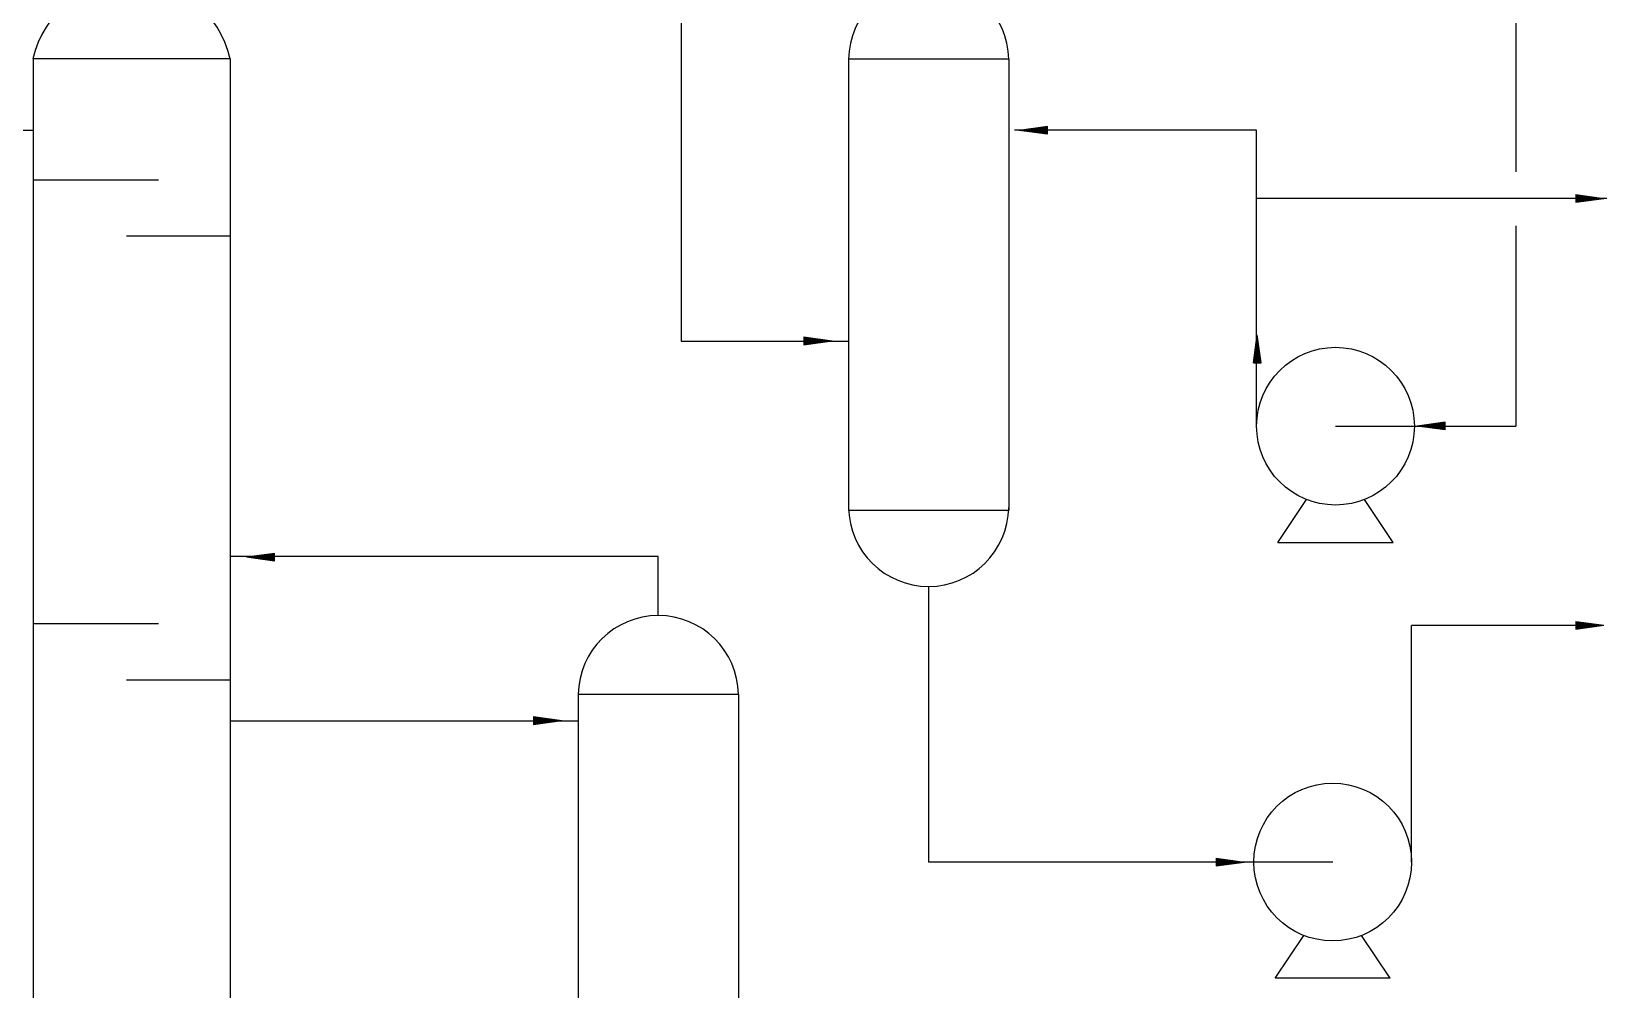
# Model space of a CAD drawing. Extents: x 0 to 420, y 0 to 297.
# Drawn here: x 251.4 to 351.9, y 121.7 to 182.9 of the extents above; entities that cross this region are included whole.
import ezdxf

# ---------------------------------------------------------------- set-up
doc = ezdxf.new("R2010")
doc.units = 0
doc.header["$LTSCALE"] = 300
doc.header["$MEASUREMENT"] = 0
doc.layers.get('0').update_dxf_attribs({"linetype": 'CONTINUOUS'})

msp = doc.modelspace()

# ---------------------------------------------------------------- linework, layer by layer
for p, q in [((292.91, 213.16), (292.91, 163.09)), ((346.26, 183.55), (346.26, 173.91)), ((251.47, 181.12), (251.47, 64)), ((264.07, 181.12), (251.47, 181.12)), ((264.07, 181.12), (264.07, 64)), ((303.6, 181.1), (303.6, 152.26)), ((313.85, 181.1), (303.6, 181.1)), ((313.85, 181.1), (313.85, 152.26)), ((235.99, 176.57), (251.47, 176.57)), ((329.69, 176.57), (314.2, 176.57)), ((316.31, 176.79), (314.51, 176.55)), ((316.31, 176.55), (314.51, 176.55)), ((316.31, 176.3), (314.51, 176.55)), ((314.75, 176.52), (314.75, 176.58)), ((314.8, 176.51), (314.8, 176.59)), ((314.81, 176.51), (314.81, 176.59)), ((314.82, 176.51), (314.82, 176.59)), ((314.86, 176.5), (314.86, 176.6)), ((314.88, 176.5), (314.88, 176.6)), ((314.89, 176.5), (314.89, 176.6)), ((314.91, 176.49), (314.91, 176.6)), ((314.94, 176.49), (314.94, 176.61)), ((314.95, 176.49), (314.95, 176.61)), ((314.95, 176.49), (314.95, 176.61)), ((314.97, 176.49), (314.97, 176.61)), ((314.98, 176.48), (314.98, 176.61)), ((314.98, 176.48), (314.98, 176.61)), ((314.99, 176.48), (314.99, 176.61)), ((315, 176.48), (315, 176.62)), ((315.02, 176.48), (315.02, 176.62)), ((315.02, 176.48), (315.02, 176.62)), ((315.03, 176.48), (315.03, 176.62)), ((315.03, 176.48), (315.03, 176.62)), ((315.05, 176.47), (315.05, 176.62)), ((315.06, 176.47), (315.06, 176.62)), ((315.08, 176.47), (315.08, 176.63)), ((315.09, 176.47), (315.09, 176.63)), ((315.11, 176.47), (315.11, 176.63)), ((315.11, 176.47), (315.11, 176.63)), ((315.12, 176.47), (315.12, 176.63)), ((315.12, 176.47), (315.12, 176.63)), ((315.13, 176.46), (315.13, 176.63)), ((315.14, 176.46), (315.14, 176.63)), ((315.16, 176.46), (315.16, 176.64)), ((315.17, 176.46), (315.17, 176.64)), ((315.19, 176.46), (315.19, 176.64)), ((315.2, 176.45), (315.2, 176.64)), ((315.23, 176.45), (315.23, 176.65)), ((315.25, 176.45), (315.25, 176.65)), ((315.27, 176.44), (315.27, 176.65)), ((315.28, 176.44), (315.28, 176.65)), ((315.32, 176.44), (315.32, 176.66)), ((315.34, 176.43), (315.34, 176.66)), ((315.37, 176.43), (315.37, 176.67)), ((315.4, 176.43), (315.4, 176.67)), ((315.41, 176.43), (315.41, 176.67)), ((315.43, 176.42), (315.43, 176.67)), ((315.43, 176.42), (315.43, 176.67)), ((315.44, 176.42), (315.44, 176.68)), ((315.44, 176.42), (315.44, 176.68)), ((315.45, 176.42), (315.45, 176.68)), ((315.46, 176.42), (315.46, 176.68)), ((315.49, 176.41), (315.49, 176.68)), ((315.53, 176.41), (315.53, 176.69)), ((315.55, 176.41), (315.55, 176.69)), ((315.57, 176.4), (315.57, 176.69)), ((315.59, 176.4), (315.59, 176.7)), ((315.63, 176.4), (315.63, 176.7)), ((315.66, 176.39), (315.66, 176.71)), ((315.67, 176.39), (315.67, 176.71)), ((315.7, 176.39), (315.7, 176.71)), ((315.73, 176.38), (315.73, 176.71)), ((315.75, 176.38), (315.75, 176.72)), ((315.77, 176.38), (315.77, 176.72)), ((315.78, 176.37), (315.78, 176.72)), ((315.82, 176.37), (315.82, 176.73)), ((315.85, 176.37), (315.85, 176.73)), ((315.86, 176.36), (315.86, 176.73)), ((315.86, 176.36), (315.86, 176.73)), ((315.87, 176.36), (315.87, 176.73)), ((315.87, 176.36), (315.87, 176.73)), ((315.89, 176.36), (315.89, 176.74)), ((315.89, 176.36), (315.89, 176.74)), ((315.91, 176.36), (315.91, 176.74)), ((315.94, 176.35), (315.94, 176.74)), ((315.95, 176.35), (315.95, 176.75)), ((315.99, 176.35), (315.99, 176.75)), ((316.02, 176.34), (316.02, 176.75)), ((316.05, 176.34), (316.05, 176.76)), ((316.09, 176.33), (316.09, 176.76)), ((316.14, 176.33), (316.14, 176.77)), ((316.18, 176.32), (316.18, 176.78)), ((316.22, 176.3), (316.22, 176.78)), ((316.22, 176.31), (316.22, 176.71)), ((316.22, 176.31), (316.22, 176.69)), ((316.26, 176.31), (316.26, 176.79)), ((316.31, 176.3), (316.31, 176.79)), ((329.69, 157.65), (329.69, 176.57)), ((251.47, 173.4), (259.5, 173.4)), ((329.69, 172.21), (352.07, 172.21)), ((350.09, 172.45), (350.09, 171.96)), ((350.09, 172.45), (351.88, 172.2)), ((350.09, 171.96), (351.88, 172.2)), ((350.09, 172.2), (351.88, 172.2)), ((350.13, 172.44), (350.13, 171.96)), ((350.18, 172.45), (350.18, 171.97)), ((350.18, 172.44), (350.18, 172.06)), ((350.18, 172.44), (350.18, 172.04)), ((350.22, 172.43), (350.22, 171.97)), ((350.26, 172.42), (350.26, 171.98)), ((350.31, 172.42), (350.31, 171.99)), ((350.34, 172.41), (350.34, 171.99)), ((350.38, 172.41), (350.38, 172)), ((350.41, 172.4), (350.41, 172)), ((350.45, 172.4), (350.45, 172.01)), ((350.46, 172.4), (350.46, 172.01)), ((350.48, 172.39), (350.48, 172.01)), ((350.5, 172.39), (350.5, 172.01)), ((350.5, 172.39), (350.5, 172.01)), ((350.52, 172.39), (350.52, 172.02)), ((350.52, 172.39), (350.52, 172.02)), ((350.54, 172.39), (350.54, 172.02)), ((350.54, 172.39), (350.54, 172.02)), ((350.55, 172.39), (350.55, 172.02)), ((350.58, 172.38), (350.58, 172.02)), ((350.61, 172.38), (350.61, 172.03)), ((350.63, 172.37), (350.63, 172.03)), ((350.65, 172.37), (350.65, 172.03)), ((350.67, 172.37), (350.67, 172.04)), ((350.7, 172.36), (350.7, 172.04)), ((350.73, 172.36), (350.73, 172.04)), ((350.73, 172.36), (350.73, 172.04)), ((350.77, 172.36), (350.77, 172.05)), ((350.8, 172.35), (350.8, 172.05)), ((350.83, 172.35), (350.83, 172.06)), ((350.84, 172.34), (350.84, 172.06)), ((350.87, 172.34), (350.87, 172.06)), ((350.91, 172.34), (350.91, 172.07)), ((350.94, 172.33), (350.94, 172.07)), ((350.95, 172.33), (350.95, 172.07)), ((350.96, 172.33), (350.96, 172.08)), ((350.96, 172.33), (350.96, 172.08)), ((350.97, 172.33), (350.97, 172.08)), ((350.97, 172.33), (350.97, 172.08)), ((350.99, 172.32), (350.99, 172.08)), ((351, 172.32), (351, 172.08)), ((351.03, 172.32), (351.03, 172.08)), ((351.05, 172.32), (351.05, 172.09)), ((351.08, 172.31), (351.08, 172.09)), ((351.12, 172.31), (351.12, 172.1)), ((351.12, 172.31), (351.12, 172.1)), ((351.14, 172.3), (351.14, 172.1)), ((351.17, 172.3), (351.17, 172.1)), ((351.2, 172.3), (351.2, 172.11)), ((351.21, 172.29), (351.21, 172.11)), ((351.23, 172.29), (351.23, 172.11)), ((351.24, 172.29), (351.24, 172.11)), ((351.25, 172.29), (351.25, 172.12)), ((351.27, 172.29), (351.27, 172.12)), ((351.28, 172.29), (351.28, 172.12)), ((351.28, 172.29), (351.28, 172.12)), ((351.29, 172.28), (351.29, 172.12)), ((351.29, 172.28), (351.29, 172.12)), ((351.3, 172.28), (351.3, 172.12)), ((351.32, 172.28), (351.32, 172.12)), ((351.34, 172.28), (351.34, 172.13)), ((351.35, 172.28), (351.35, 172.13)), ((351.37, 172.27), (351.37, 172.13)), ((351.37, 172.27), (351.37, 172.13)), ((351.37, 172.27), (351.37, 172.13)), ((351.38, 172.27), (351.38, 172.13)), ((351.39, 172.27), (351.39, 172.13)), ((351.41, 172.27), (351.41, 172.14)), ((351.42, 172.27), (351.42, 172.14)), ((351.42, 172.27), (351.42, 172.14)), ((351.43, 172.26), (351.43, 172.14)), ((351.45, 172.26), (351.45, 172.14)), ((351.45, 172.26), (351.45, 172.14)), ((351.46, 172.26), (351.46, 172.14)), ((351.49, 172.26), (351.49, 172.15)), ((351.5, 172.25), (351.5, 172.15)), ((351.52, 172.25), (351.52, 172.15)), ((351.53, 172.25), (351.53, 172.15)), ((351.57, 172.24), (351.57, 172.16)), ((351.59, 172.24), (351.59, 172.16)), ((351.6, 172.24), (351.6, 172.16)), ((351.65, 172.23), (351.65, 172.17)), ((346.26, 170.46), (346.26, 163.82)), ((257.44, 169.81), (264.07, 169.81)), ((346.26, 164.13), (346.26, 157.65)), ((292.91, 163.09), (303.6, 163.09)), ((300.75, 163.35), (300.75, 162.85)), ((300.75, 163.35), (302.55, 163.1)), ((300.75, 162.85), (302.55, 163.1)), ((300.76, 163.1), (302.55, 163.1)), ((300.8, 163.34), (300.8, 162.86)), ((300.84, 163.35), (300.84, 162.87)), ((300.84, 163.33), (300.84, 162.94)), ((300.84, 163.33), (300.84, 162.96)), ((300.88, 163.33), (300.88, 162.87)), ((300.93, 163.32), (300.93, 162.88)), ((300.97, 163.32), (300.97, 162.88)), ((301.01, 163.31), (301.01, 162.89)), ((301.05, 163.31), (301.05, 162.89)), ((301.08, 163.3), (301.08, 162.9)), ((301.11, 163.3), (301.11, 162.9)), ((301.13, 163.3), (301.13, 162.9)), ((301.15, 163.29), (301.15, 162.91)), ((301.17, 163.29), (301.17, 162.91)), ((301.17, 163.29), (301.17, 162.91)), ((301.19, 163.29), (301.19, 162.91)), ((301.19, 163.29), (301.19, 162.91)), ((301.21, 163.28), (301.21, 162.92)), ((301.21, 163.28), (301.21, 162.92)), ((301.22, 163.28), (301.22, 162.92)), ((301.25, 163.28), (301.25, 162.92)), ((301.28, 163.27), (301.28, 162.93)), ((301.29, 163.27), (301.29, 162.93)), ((301.32, 163.27), (301.32, 162.93)), ((301.34, 163.27), (301.34, 162.93)), ((301.36, 163.26), (301.36, 162.94)), ((301.4, 163.26), (301.4, 162.94)), ((301.4, 163.26), (301.4, 162.94)), ((301.43, 163.25), (301.43, 162.95)), ((301.47, 163.25), (301.47, 162.95)), ((301.5, 163.24), (301.5, 162.96)), ((301.51, 163.24), (301.51, 162.96)), ((301.54, 163.24), (301.54, 162.96)), ((301.57, 163.23), (301.57, 162.97)), ((301.61, 163.23), (301.61, 162.97)), ((301.62, 163.23), (301.62, 162.97)), ((301.63, 163.23), (301.63, 162.97)), ((301.63, 163.23), (301.63, 162.97)), ((301.64, 163.23), (301.64, 162.97)), ((301.64, 163.23), (301.64, 162.97)), ((301.66, 163.22), (301.66, 162.98)), ((301.66, 163.22), (301.66, 162.98)), ((301.7, 163.22), (301.7, 162.98)), ((301.72, 163.21), (301.72, 162.99)), ((301.75, 163.21), (301.75, 162.99)), ((301.79, 163.2), (301.79, 163)), ((301.79, 163.2), (301.79, 163)), ((301.81, 163.2), (301.81, 163)), ((301.84, 163.2), (301.84, 163)), ((301.86, 163.19), (301.86, 163.01)), ((301.88, 163.19), (301.88, 163.01)), ((301.89, 163.19), (301.89, 163.01)), ((301.91, 163.19), (301.91, 163.01)), ((301.92, 163.19), (301.92, 163.01)), ((301.93, 163.18), (301.93, 163.02)), ((301.95, 163.18), (301.95, 163.02)), ((301.95, 163.18), (301.95, 163.02)), ((301.96, 163.18), (301.96, 163.02)), ((301.96, 163.18), (301.96, 163.02)), ((301.97, 163.18), (301.97, 163.02)), ((301.98, 163.18), (301.98, 163.02)), ((302, 163.18), (302, 163.02)), ((302.02, 163.17), (302.02, 163.03)), ((302.04, 163.17), (302.04, 163.03)), ((302.04, 163.17), (302.04, 163.03)), ((302.04, 163.17), (302.04, 163.03)), ((302.05, 163.17), (302.05, 163.03)), ((302.06, 163.17), (302.06, 163.03)), ((302.07, 163.17), (302.07, 163.03)), ((302.09, 163.16), (302.09, 163.04)), ((302.09, 163.16), (302.09, 163.04)), ((302.09, 163.16), (302.09, 163.04)), ((302.12, 163.16), (302.12, 163.04)), ((302.12, 163.16), (302.12, 163.04)), ((302.12, 163.16), (302.12, 163.04)), ((302.16, 163.15), (302.16, 163.05)), ((302.17, 163.15), (302.17, 163.05)), ((302.18, 163.15), (302.18, 163.05)), ((302.2, 163.15), (302.2, 163.05)), ((302.24, 163.14), (302.24, 163.06)), ((302.26, 163.14), (302.26, 163.06)), ((302.27, 163.14), (302.27, 163.06)), ((302.32, 163.13), (302.32, 163.07)), ((329.48, 161.69), (329.72, 163.49)), ((329.64, 162.91), (329.8, 162.91)), ((329.65, 162.99), (329.79, 162.99)), ((329.65, 162.98), (329.79, 162.98)), ((329.65, 162.98), (329.79, 162.98)), ((329.65, 162.98), (329.79, 162.98)), ((329.65, 162.96), (329.8, 162.96)), ((329.65, 162.94), (329.8, 162.94)), ((329.65, 162.92), (329.8, 162.92)), ((329.66, 163.06), (329.78, 163.06)), ((329.66, 163.06), (329.78, 163.06)), ((329.66, 163.06), (329.78, 163.06)), ((329.66, 163.03), (329.79, 163.03)), ((329.66, 163.03), (329.79, 163.03)), ((329.66, 163.03), (329.79, 163.03)), ((329.66, 163.01), (329.79, 163.01)), ((329.66, 163), (329.79, 163)), ((329.67, 163.12), (329.77, 163.12)), ((329.67, 163.11), (329.78, 163.11)), ((329.67, 163.1), (329.78, 163.1)), ((329.68, 163.21), (329.76, 163.21)), ((329.68, 163.2), (329.76, 163.2)), ((329.68, 163.18), (329.77, 163.18)), ((329.68, 163.14), (329.77, 163.14)), ((329.69, 163.26), (329.76, 163.26)), ((329.97, 161.69), (329.72, 163.49)), ((329.72, 161.7), (329.72, 163.49)), ((329.51, 161.95), (329.93, 161.95)), ((329.51, 161.91), (329.94, 161.91)), ((329.52, 162.01), (329.93, 162.01)), ((329.52, 161.99), (329.93, 161.99)), ((329.53, 162.11), (329.91, 162.11)), ((329.53, 162.11), (329.91, 162.11)), ((329.53, 162.09), (329.92, 162.09)), ((329.53, 162.07), (329.92, 162.07)), ((329.53, 162.05), (329.92, 162.05)), ((329.54, 162.19), (329.9, 162.19)), ((329.54, 162.16), (329.91, 162.16)), ((329.54, 162.15), (329.91, 162.15)), ((329.54, 162.15), (329.91, 162.15)), ((329.54, 162.13), (329.91, 162.13)), ((329.54, 162.13), (329.91, 162.13)), ((329.55, 162.26), (329.89, 162.26)), ((329.55, 162.23), (329.9, 162.23)), ((329.55, 162.22), (329.9, 162.22)), ((329.56, 162.33), (329.88, 162.33)), ((329.56, 162.3), (329.89, 162.3)), ((329.56, 162.28), (329.89, 162.28)), ((329.57, 162.37), (329.88, 162.37)), ((329.57, 162.34), (329.88, 162.34)), ((329.58, 162.48), (329.86, 162.48)), ((329.58, 162.45), (329.87, 162.45)), ((329.58, 162.44), (329.87, 162.44)), ((329.58, 162.41), (329.87, 162.41)), ((329.59, 162.55), (329.85, 162.55)), ((329.59, 162.51), (329.86, 162.51)), ((329.6, 162.6), (329.84, 162.6)), ((329.6, 162.6), (329.85, 162.6)), ((329.6, 162.58), (329.85, 162.58)), ((329.6, 162.58), (329.85, 162.58)), ((329.6, 162.57), (329.85, 162.57)), ((329.6, 162.57), (329.85, 162.57)), ((329.6, 162.56), (329.85, 162.56)), ((329.61, 162.69), (329.83, 162.69)), ((329.61, 162.66), (329.84, 162.66)), ((329.61, 162.64), (329.84, 162.64)), ((329.62, 162.75), (329.82, 162.75)), ((329.62, 162.73), (329.83, 162.73)), ((329.62, 162.73), (329.83, 162.73)), ((329.63, 162.83), (329.81, 162.83)), ((329.63, 162.81), (329.82, 162.81)), ((329.63, 162.8), (329.82, 162.8)), ((329.63, 162.78), (329.82, 162.78)), ((329.64, 162.9), (329.8, 162.9)), ((329.64, 162.9), (329.8, 162.9)), ((329.64, 162.89), (329.81, 162.89)), ((329.64, 162.89), (329.81, 162.89)), ((329.64, 162.87), (329.81, 162.87)), ((329.64, 162.86), (329.81, 162.86)), ((329.64, 162.85), (329.81, 162.85)), ((329.48, 161.78), (329.96, 161.78)), ((329.48, 161.74), (329.96, 161.74)), ((329.48, 161.69), (329.97, 161.69)), ((329.49, 161.82), (329.95, 161.82)), ((329.49, 161.78), (329.87, 161.78)), ((329.49, 161.78), (329.89, 161.78)), ((329.5, 161.87), (329.95, 161.87)), ((341.74, 157.9), (339.94, 157.65)), ((341.61, 157.42), (341.61, 157.88)), ((341.65, 157.41), (341.65, 157.89)), ((341.7, 157.41), (341.7, 157.89)), ((341.74, 157.41), (341.74, 157.9)), ((334.73, 157.65), (346.26, 157.65)), ((341.74, 157.65), (339.94, 157.65)), ((341.74, 157.41), (339.94, 157.65)), ((340.18, 157.62), (340.18, 157.69)), ((340.23, 157.61), (340.23, 157.69)), ((340.24, 157.61), (340.24, 157.69)), ((340.26, 157.61), (340.26, 157.7)), ((340.29, 157.61), (340.29, 157.7)), ((340.31, 157.6), (340.31, 157.7)), ((340.33, 157.6), (340.33, 157.71)), ((340.34, 157.6), (340.34, 157.71)), ((340.37, 157.6), (340.37, 157.71)), ((340.38, 157.59), (340.38, 157.71)), ((340.38, 157.59), (340.38, 157.71)), ((340.4, 157.59), (340.4, 157.72)), ((340.41, 157.59), (340.41, 157.72)), ((340.41, 157.59), (340.41, 157.72)), ((340.42, 157.59), (340.42, 157.72)), ((340.43, 157.59), (340.43, 157.72)), ((340.45, 157.58), (340.45, 157.72)), ((340.45, 157.58), (340.45, 157.72)), ((340.46, 157.58), (340.46, 157.72)), ((340.46, 157.58), (340.46, 157.72)), ((340.48, 157.58), (340.48, 157.73)), ((340.49, 157.58), (340.49, 157.73)), ((340.51, 157.58), (340.51, 157.73)), ((340.52, 157.57), (340.52, 157.73)), ((340.54, 157.57), (340.54, 157.73)), ((340.54, 157.57), (340.54, 157.73)), ((340.55, 157.57), (340.55, 157.74)), ((340.55, 157.57), (340.55, 157.74)), ((340.56, 157.57), (340.56, 157.74)), ((340.58, 157.57), (340.58, 157.74)), ((340.59, 157.57), (340.59, 157.74)), ((340.6, 157.56), (340.6, 157.74)), ((340.62, 157.56), (340.62, 157.75)), ((340.63, 157.56), (340.63, 157.75)), ((340.66, 157.56), (340.66, 157.75)), ((340.68, 157.55), (340.68, 157.75)), ((340.7, 157.55), (340.7, 157.76)), ((340.71, 157.55), (340.71, 157.76)), ((340.75, 157.54), (340.75, 157.76)), ((340.77, 157.54), (340.77, 157.77)), ((340.8, 157.54), (340.8, 157.77)), ((340.83, 157.53), (340.83, 157.78)), ((340.84, 157.53), (340.84, 157.78)), ((340.86, 157.53), (340.86, 157.78)), ((340.86, 157.53), (340.86, 157.78)), ((340.87, 157.53), (340.87, 157.78)), ((340.87, 157.53), (340.87, 157.78)), ((340.88, 157.53), (340.88, 157.78)), ((340.89, 157.52), (340.89, 157.78)), ((340.92, 157.52), (340.92, 157.79)), ((340.96, 157.51), (340.96, 157.79)), ((340.98, 157.51), (340.98, 157.8)), ((341, 157.51), (341, 157.8)), ((341.02, 157.51), (341.02, 157.8)), ((341.06, 157.5), (341.06, 157.81)), ((341.09, 157.5), (341.09, 157.81)), ((341.1, 157.5), (341.1, 157.81)), ((341.13, 157.49), (341.13, 157.82)), ((341.16, 157.49), (341.16, 157.82)), ((341.18, 157.48), (341.18, 157.82)), ((341.2, 157.48), (341.2, 157.83)), ((341.22, 157.48), (341.22, 157.83)), ((341.25, 157.47), (341.25, 157.83)), ((341.28, 157.47), (341.28, 157.84)), ((341.29, 157.47), (341.29, 157.84)), ((341.29, 157.47), (341.29, 157.84)), ((341.3, 157.47), (341.3, 157.84)), ((341.3, 157.47), (341.3, 157.84)), ((341.32, 157.46), (341.32, 157.84)), ((341.32, 157.46), (341.32, 157.84)), ((341.34, 157.46), (341.34, 157.85)), ((341.37, 157.46), (341.37, 157.85)), ((341.38, 157.46), (341.38, 157.85)), ((341.42, 157.45), (341.42, 157.86)), ((341.45, 157.45), (341.45, 157.86)), ((341.48, 157.44), (341.48, 157.86)), ((341.52, 157.44), (341.52, 157.87)), ((341.57, 157.43), (341.57, 157.88)), ((341.65, 157.42), (341.65, 157.82)), ((341.65, 157.42), (341.65, 157.8)), ((331.05, 150.22), (332.88, 152.96)), ((338.41, 150.22), (336.59, 152.96)), ((313.85, 152.26), (303.6, 152.26)), ((331.05, 150.22), (338.41, 150.22)), ((291.44, 149.33), (264.07, 149.33)), ((266.9, 149.52), (265.11, 149.27)), ((266.9, 149.27), (265.11, 149.27)), ((266.9, 149.03), (265.11, 149.27)), ((265.34, 149.24), (265.34, 149.3)), ((265.39, 149.23), (265.39, 149.31)), ((265.4, 149.23), (265.4, 149.31)), ((265.42, 149.23), (265.42, 149.31)), ((265.46, 149.22), (265.46, 149.32)), ((265.48, 149.22), (265.48, 149.32)), ((265.49, 149.22), (265.49, 149.32)), ((265.5, 149.22), (265.5, 149.33)), ((265.53, 149.21), (265.53, 149.33)), ((265.54, 149.21), (265.54, 149.33)), ((265.54, 149.21), (265.54, 149.33)), ((265.57, 149.21), (265.57, 149.34)), ((265.57, 149.21), (265.57, 149.34)), ((265.57, 149.21), (265.57, 149.33)), ((265.58, 149.21), (265.58, 149.34)), ((265.6, 149.2), (265.6, 149.34)), ((265.61, 149.2), (265.61, 149.34)), ((265.62, 149.2), (265.62, 149.34)), ((265.62, 149.2), (265.62, 149.34)), ((265.62, 149.2), (265.62, 149.34)), ((265.64, 149.2), (265.64, 149.34)), ((265.65, 149.2), (265.65, 149.35)), ((265.67, 149.19), (265.67, 149.35)), ((265.69, 149.19), (265.69, 149.35)), ((265.7, 149.19), (265.7, 149.35)), ((265.7, 149.19), (265.7, 149.35)), ((265.71, 149.19), (265.71, 149.35)), ((265.71, 149.19), (265.71, 149.35)), ((265.73, 149.19), (265.73, 149.36)), ((265.74, 149.18), (265.74, 149.36)), ((265.75, 149.18), (265.75, 149.36)), ((265.76, 149.18), (265.76, 149.36)), ((265.78, 149.18), (265.78, 149.36)), ((265.8, 149.18), (265.8, 149.37)), ((265.82, 149.17), (265.82, 149.37)), ((265.85, 149.17), (265.85, 149.37)), ((265.87, 149.17), (265.87, 149.38)), ((265.87, 149.17), (265.87, 149.38)), ((265.91, 149.16), (265.91, 149.38)), ((265.94, 149.16), (265.94, 149.39)), ((265.96, 149.15), (265.96, 149.39)), ((265.99, 149.15), (265.99, 149.39)), ((266, 149.15), (266, 149.39)), ((266.02, 149.15), (266.02, 149.4)), ((266.02, 149.15), (266.02, 149.4)), ((266.03, 149.14), (266.03, 149.4)), ((266.03, 149.14), (266.03, 149.4)), ((266.04, 149.14), (266.04, 149.4)), ((266.05, 149.14), (266.05, 149.4)), ((266.08, 149.14), (266.08, 149.41)), ((266.12, 149.13), (266.12, 149.41)), ((266.15, 149.13), (266.15, 149.41)), ((266.16, 149.13), (266.16, 149.42)), ((266.19, 149.12), (266.19, 149.42)), ((266.22, 149.12), (266.22, 149.42)), ((266.26, 149.11), (266.26, 149.43)), ((266.26, 149.11), (266.26, 149.43)), ((266.3, 149.11), (266.3, 149.43)), ((266.32, 149.11), (266.32, 149.44)), ((266.34, 149.1), (266.34, 149.44)), ((266.37, 149.1), (266.37, 149.44)), ((266.38, 149.1), (266.38, 149.45)), ((266.41, 149.09), (266.41, 149.45)), ((266.44, 149.09), (266.44, 149.45)), ((266.45, 149.09), (266.45, 149.46)), ((266.45, 149.09), (266.45, 149.46)), ((266.47, 149.08), (266.47, 149.46)), ((266.47, 149.08), (266.47, 149.46)), ((266.49, 149.08), (266.49, 149.46)), ((266.49, 149.08), (266.49, 149.46)), ((266.51, 149.08), (266.51, 149.46)), ((266.53, 149.08), (266.53, 149.47)), ((266.54, 149.07), (266.54, 149.47)), ((266.58, 149.07), (266.58, 149.47)), ((266.61, 149.07), (266.61, 149.48)), ((266.65, 149.06), (266.65, 149.48)), ((266.69, 149.06), (266.69, 149.49)), ((266.73, 149.05), (266.73, 149.49)), ((266.78, 149.04), (266.78, 149.5)), ((266.81, 149.03), (266.81, 149.51)), ((266.81, 149.04), (266.81, 149.43)), ((266.81, 149.04), (266.81, 149.42)), ((266.86, 149.03), (266.86, 149.51)), ((266.9, 149.03), (266.9, 149.52)), ((291.44, 145.56), (291.44, 149.33)), ((308.72, 147.4), (308.72, 129.8)), ((251.47, 145.04), (259.5, 145.04)), ((339.59, 129.8), (339.59, 144.92)), ((350.24, 144.92), (339.59, 144.92)), ((350.09, 145.17), (351.88, 144.93)), ((350.09, 145.17), (350.09, 144.68)), ((350.09, 144.93), (351.88, 144.93)), ((350.09, 144.68), (351.88, 144.93)), ((350.13, 145.17), (350.13, 144.69)), ((350.18, 145.17), (350.18, 144.69)), ((350.18, 145.16), (350.18, 144.76)), ((350.18, 145.16), (350.18, 144.78)), ((350.22, 145.16), (350.22, 144.7)), ((350.26, 145.15), (350.26, 144.7)), ((350.31, 145.14), (350.31, 144.71)), ((350.34, 145.14), (350.34, 144.72)), ((350.38, 145.13), (350.38, 144.72)), ((350.41, 145.13), (350.41, 144.72)), ((350.45, 145.12), (350.45, 144.73)), ((350.46, 145.12), (350.46, 144.73)), ((350.48, 145.12), (350.48, 144.73)), ((350.5, 145.12), (350.5, 144.74)), ((350.5, 145.12), (350.5, 144.74)), ((350.52, 145.11), (350.52, 144.74)), ((350.52, 145.11), (350.52, 144.74)), ((350.54, 145.11), (350.54, 144.74)), ((350.54, 145.11), (350.54, 144.74)), ((350.55, 145.11), (350.55, 144.74)), ((350.58, 145.11), (350.58, 144.75)), ((350.61, 145.1), (350.61, 144.75)), ((350.63, 145.1), (350.63, 144.75)), ((350.65, 145.1), (350.65, 144.76)), ((350.67, 145.09), (350.67, 144.76)), ((350.7, 145.09), (350.7, 144.76)), ((350.73, 145.08), (350.73, 144.77)), ((350.73, 145.08), (350.73, 144.77)), ((350.77, 145.08), (350.77, 144.77)), ((350.8, 145.07), (350.8, 144.78)), ((350.83, 145.07), (350.83, 144.78)), ((350.84, 145.07), (350.84, 144.78)), ((350.87, 145.07), (350.87, 144.79)), ((350.91, 145.06), (350.91, 144.79)), ((350.94, 145.06), (350.94, 144.8)), ((350.95, 145.05), (350.95, 144.8)), ((350.96, 145.05), (350.96, 144.8)), ((350.96, 145.05), (350.96, 144.8)), ((350.97, 145.05), (350.97, 144.8)), ((350.97, 145.05), (350.97, 144.8)), ((350.99, 145.05), (350.99, 144.8)), ((351, 145.05), (351, 144.8)), ((351.03, 145.04), (351.03, 144.81)), ((351.05, 145.04), (351.05, 144.81)), ((351.08, 145.04), (351.08, 144.82)), ((351.12, 145.03), (351.12, 144.82)), ((351.12, 145.03), (351.12, 144.82)), ((351.14, 145.03), (351.14, 144.83)), ((351.17, 145.02), (351.17, 144.83)), ((351.2, 145.02), (351.2, 144.83)), ((351.21, 145.02), (351.21, 144.83)), ((351.23, 145.02), (351.23, 144.84)), ((351.24, 145.01), (351.24, 144.84)), ((351.25, 145.01), (351.25, 144.84)), ((351.27, 145.01), (351.27, 144.84)), ((351.28, 145.01), (351.28, 144.84)), ((351.28, 145.01), (351.28, 144.84)), ((351.29, 145.01), (351.29, 144.85)), ((351.29, 145.01), (351.29, 144.85)), ((351.3, 145.01), (351.3, 144.85)), ((351.32, 145), (351.32, 144.85)), ((351.34, 145), (351.34, 144.85)), ((351.35, 145), (351.35, 144.85)), ((351.37, 145), (351.37, 144.86)), ((351.37, 145), (351.37, 144.86)), ((351.37, 145), (351.37, 144.86)), ((351.38, 145), (351.38, 144.86)), ((351.39, 144.99), (351.39, 144.86)), ((351.41, 144.99), (351.41, 144.86)), ((351.42, 144.99), (351.42, 144.86)), ((351.42, 144.99), (351.42, 144.86)), ((351.43, 144.99), (351.43, 144.86)), ((351.45, 144.99), (351.45, 144.87)), ((351.45, 144.99), (351.45, 144.87)), ((351.46, 144.98), (351.46, 144.87)), ((351.49, 144.98), (351.49, 144.87)), ((351.5, 144.98), (351.5, 144.87)), ((351.52, 144.98), (351.52, 144.88)), ((351.53, 144.97), (351.53, 144.88)), ((351.57, 144.97), (351.57, 144.88)), ((351.59, 144.97), (351.59, 144.89)), ((351.6, 144.97), (351.6, 144.89)), ((351.65, 144.96), (351.65, 144.89)), ((257.44, 141.45), (264.07, 141.45)), ((296.57, 140.51), (286.32, 140.51)), ((286.32, 140.51), (286.32, 90.21)), ((296.57, 140.51), (296.57, 90.21)), ((286.32, 138.8), (264.07, 138.8)), ((283.47, 139.09), (283.47, 138.59)), ((283.47, 139.09), (285.27, 138.84)), ((283.47, 138.59), (285.27, 138.84)), ((283.48, 138.84), (285.27, 138.84)), ((283.52, 139.08), (283.52, 138.6)), ((283.56, 139.09), (283.56, 138.61)), ((283.56, 139.07), (283.56, 138.68)), ((283.56, 139.07), (283.56, 138.7)), ((283.6, 139.07), (283.6, 138.61)), ((283.65, 139.06), (283.65, 138.62)), ((283.69, 139.06), (283.69, 138.62)), ((283.73, 139.05), (283.73, 138.63)), ((283.77, 139.05), (283.77, 138.64)), ((283.8, 139.04), (283.8, 138.64)), ((283.83, 139.04), (283.83, 138.64)), ((283.85, 139.04), (283.85, 138.65)), ((283.87, 139.03), (283.87, 138.65)), ((283.89, 139.03), (283.89, 138.65)), ((283.89, 139.03), (283.89, 138.65)), ((283.91, 139.03), (283.91, 138.65)), ((283.91, 139.03), (283.91, 138.65)), ((283.93, 139.02), (283.93, 138.66)), ((283.93, 139.02), (283.93, 138.66)), ((283.94, 139.02), (283.94, 138.66)), ((283.97, 139.02), (283.97, 138.66)), ((284, 139.02), (284, 138.67)), ((284.01, 139.01), (284.01, 138.67)), ((284.04, 139.01), (284.04, 138.67)), ((284.06, 139.01), (284.06, 138.67)), ((284.08, 139), (284.08, 138.68)), ((284.12, 139), (284.12, 138.68)), ((284.12, 139), (284.12, 138.68)), ((284.15, 138.99), (284.15, 138.69)), ((284.19, 138.99), (284.19, 138.69)), ((284.22, 138.99), (284.22, 138.7)), ((284.23, 138.98), (284.23, 138.7)), ((284.26, 138.98), (284.26, 138.7)), ((284.29, 138.97), (284.29, 138.71)), ((284.33, 138.97), (284.33, 138.71)), ((284.34, 138.97), (284.34, 138.71)), ((284.35, 138.97), (284.35, 138.71)), ((284.35, 138.97), (284.35, 138.71)), ((284.36, 138.97), (284.36, 138.72)), ((284.36, 138.97), (284.36, 138.72)), ((284.38, 138.96), (284.38, 138.72)), ((284.38, 138.96), (284.38, 138.72)), ((284.42, 138.96), (284.42, 138.72)), ((284.44, 138.95), (284.44, 138.73)), ((284.47, 138.95), (284.47, 138.73)), ((284.51, 138.95), (284.51, 138.74)), ((284.51, 138.95), (284.51, 138.74)), ((284.53, 138.94), (284.53, 138.74)), ((284.56, 138.94), (284.56, 138.74)), ((284.58, 138.94), (284.58, 138.75)), ((284.6, 138.93), (284.6, 138.75)), ((284.61, 138.93), (284.61, 138.75)), ((284.63, 138.93), (284.63, 138.75)), ((284.64, 138.93), (284.64, 138.75)), ((284.65, 138.93), (284.65, 138.76)), ((284.67, 138.92), (284.67, 138.76)), ((284.67, 138.92), (284.67, 138.76)), ((284.68, 138.92), (284.68, 138.76)), ((284.68, 138.92), (284.68, 138.76)), ((284.69, 138.92), (284.69, 138.76)), ((284.7, 138.92), (284.7, 138.76)), ((284.72, 138.92), (284.72, 138.77)), ((284.74, 138.91), (284.74, 138.77)), ((284.76, 138.91), (284.76, 138.77)), ((284.76, 138.91), (284.76, 138.77)), ((284.76, 138.91), (284.76, 138.77)), ((284.77, 138.91), (284.77, 138.77)), ((284.78, 138.91), (284.78, 138.77)), ((284.79, 138.91), (284.79, 138.78)), ((284.81, 138.9), (284.81, 138.78)), ((284.81, 138.9), (284.81, 138.78)), ((284.81, 138.9), (284.81, 138.78)), ((284.84, 138.9), (284.84, 138.78)), ((284.84, 138.9), (284.84, 138.78)), ((284.84, 138.9), (284.84, 138.78)), ((284.88, 138.9), (284.88, 138.79)), ((284.89, 138.89), (284.89, 138.79)), ((284.9, 138.89), (284.9, 138.79)), ((284.92, 138.89), (284.92, 138.79)), ((284.96, 138.88), (284.96, 138.8)), ((284.98, 138.88), (284.98, 138.8)), ((284.99, 138.88), (284.99, 138.8)), ((285.04, 138.87), (285.04, 138.81)), ((334.55, 129.8), (308.72, 129.8)), ((327.1, 130.05), (328.89, 129.8)), ((327.1, 130.05), (327.1, 129.55)), ((327.1, 129.55), (328.89, 129.8)), ((327.1, 129.8), (328.89, 129.8)), ((327.14, 130.04), (327.14, 129.56)), ((327.19, 130.05), (327.19, 129.57)), ((327.19, 130.03), (327.19, 129.64)), ((327.19, 130.03), (327.19, 129.66)), ((327.22, 130.03), (327.22, 129.57)), ((327.27, 130.02), (327.27, 129.58)), ((327.31, 130.02), (327.31, 129.58)), ((327.35, 130.01), (327.35, 129.59)), ((327.39, 130.01), (327.39, 129.59)), ((327.42, 130), (327.42, 129.6)), ((327.45, 130), (327.45, 129.6)), ((327.47, 130), (327.47, 129.61)), ((327.49, 129.99), (327.49, 129.61)), ((327.51, 129.99), (327.51, 129.61)), ((327.51, 129.99), (327.51, 129.61)), ((327.53, 129.99), (327.53, 129.61)), ((327.53, 129.99), (327.53, 129.61)), ((327.55, 129.98), (327.55, 129.62)), ((327.55, 129.98), (327.55, 129.62)), ((327.56, 129.98), (327.56, 129.62)), ((327.59, 129.98), (327.59, 129.62)), ((327.62, 129.97), (327.62, 129.63)), ((327.63, 129.97), (327.63, 129.63)), ((327.66, 129.97), (327.66, 129.63)), ((327.68, 129.97), (327.68, 129.63)), ((327.7, 129.96), (327.7, 129.64)), ((327.74, 129.96), (327.74, 129.64)), ((327.74, 129.96), (327.74, 129.64)), ((327.77, 129.95), (327.77, 129.65)), ((327.81, 129.95), (327.81, 129.65)), ((327.84, 129.94), (327.84, 129.66)), ((327.85, 129.94), (327.85, 129.66)), ((327.88, 129.94), (327.88, 129.66)), ((327.92, 129.93), (327.92, 129.67)), ((327.95, 129.93), (327.95, 129.67)), ((327.96, 129.93), (327.96, 129.67)), ((327.97, 129.93), (327.97, 129.67)), ((327.97, 129.93), (327.97, 129.67)), ((327.98, 129.93), (327.98, 129.68)), ((327.98, 129.93), (327.98, 129.68)), ((328, 129.92), (328, 129.68)), ((328.01, 129.92), (328.01, 129.68)), ((328.04, 129.92), (328.04, 129.68)), ((328.06, 129.91), (328.06, 129.69)), ((328.09, 129.91), (328.09, 129.69)), ((328.13, 129.91), (328.13, 129.7)), ((328.13, 129.9), (328.13, 129.7)), ((328.15, 129.9), (328.15, 129.7)), ((328.18, 129.9), (328.18, 129.7)), ((328.2, 129.89), (328.2, 129.71)), ((328.22, 129.89), (328.22, 129.71)), ((328.24, 129.89), (328.24, 129.71)), ((328.25, 129.89), (328.25, 129.71)), ((328.26, 129.89), (328.26, 129.71)), ((328.27, 129.89), (328.27, 129.72)), ((328.29, 129.88), (328.29, 129.72)), ((328.29, 129.88), (328.29, 129.72)), ((328.3, 129.88), (328.3, 129.72)), ((328.3, 129.88), (328.3, 129.72)), ((328.31, 129.88), (328.31, 129.72)), ((328.33, 129.88), (328.33, 129.72)), ((328.34, 129.88), (328.34, 129.73)), ((328.36, 129.87), (328.36, 129.73)), ((328.38, 129.87), (328.38, 129.73)), ((328.38, 129.87), (328.38, 129.73)), ((328.38, 129.87), (328.38, 129.73)), ((328.39, 129.87), (328.39, 129.73)), ((328.4, 129.87), (328.4, 129.73)), ((328.41, 129.87), (328.41, 129.74)), ((328.43, 129.86), (328.43, 129.74)), ((328.43, 129.86), (328.43, 129.74)), ((328.43, 129.86), (328.43, 129.74)), ((328.46, 129.86), (328.46, 129.74)), ((328.46, 129.86), (328.46, 129.74)), ((328.47, 129.86), (328.47, 129.74)), ((328.5, 129.85), (328.5, 129.75)), ((328.51, 129.85), (328.51, 129.75)), ((328.52, 129.85), (328.52, 129.75)), ((328.54, 129.85), (328.54, 129.75)), ((328.58, 129.84), (328.58, 129.76)), ((328.6, 129.84), (328.6, 129.76)), ((328.61, 129.84), (328.61, 129.76)), ((328.66, 129.83), (328.66, 129.77)), ((330.87, 122.37), (332.7, 125.11)), ((338.23, 122.37), (336.4, 125.11)), ((338.23, 122.37), (330.87, 122.37))]:
    msp.add_line(p, q)
for centre in [(334.73, 157.65), (334.55, 129.8)]:
    msp.add_circle(centre, 5.04)
for centre, radius, start, end in [((257.77, 179.71), 6.46, 12.6266, 167.3734), ((308.72, 181.02), 5.12, 0.8793, 179.1207), ((308.72, 152.53), 5.12, 180.8793, 359.1207), ((291.44, 140.43), 5.12, 0.8793, 179.1207)]:
    msp.add_arc(centre, radius, start, end)

doc.saveas('drawing.dxf')
